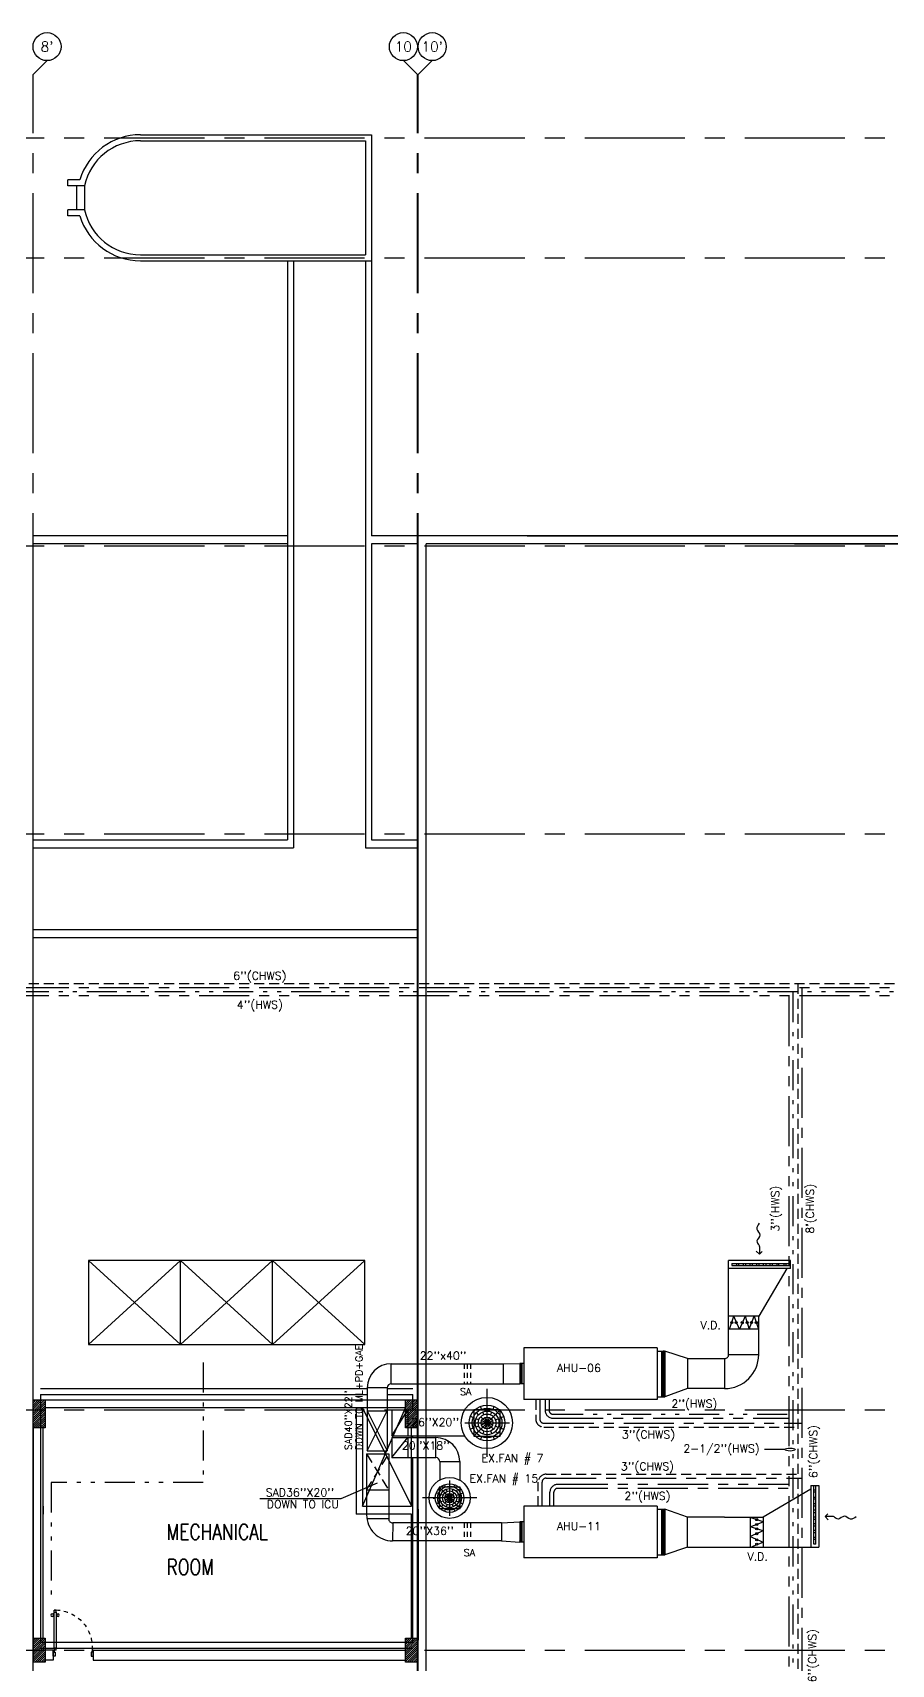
# Model space of a CAD drawing. Extents: x 88808.2 to 88901.9, y 39921.6 to 40000.1.
# Drawn here: x 88851.14 to 88872.59, y 39959.34 to 40000.13 of the extents above; entities that cross this region are included whole.
import ezdxf
from ezdxf.enums import TextEntityAlignment as Align

# ---------------------------------------------------------------- set-up
doc = ezdxf.new("R2010")
doc.units = 0
doc.header["$MEASUREMENT"] = 0
for name, pattern in [('2DASHES', [1.7, 0.75, -0.25, 0.1, -0.25, 0.1, -0.25]), ('CENTER', [2, 1.25, -0.25, 0.25, -0.25]), ('CENTERX2', [4, 2.5, -0.5, 0.5, -0.5]), ('HIDDEN', [0.375, 0.25, -0.125]), ('HIDDEN2', [0.1875, 0.125, -0.0625]), ('PHANTOM', [2.5, 1.25, -0.25, 0.25, -0.25, 0.25, -0.25])]:
    doc.linetypes.add(name, pattern=pattern)
for name, color, linetype in [('AX', 11, 'CONTINUOUS'), ('AX-CR', 7, 'CONTINUOUS'), ('AX-TXT', 6, 'CONTINUOUS'), ('AXES', 11, 'CENTERX2'), ('COL', 11, 'CONTINUOUS'), ('DOOR', 11, 'CONTINUOUS'), ('DOOR-NO', 5, 'CONTINUOUS'), ('DUCT', 6, 'CONTINUOUS'), ('EJ', 11, 'CONTINUOUS'), ('EXDUCT', 6, 'CONTINUOUS'), ('HAT', 11, 'CONTINUOUS'), ('IND-ES-L', 11, '2DASHES'), ('PSUPPLY', 6, 'HIDDEN'), ('RM-NAME', 2, 'CONTINUOUS'), ('ROOF', 11, 'CONTINUOUS'), ('ROOF1', 4, 'CONTINUOUS'), ('SAD', 6, 'CONTINUOUS'), ('SCD', 2, 'CONTINUOUS'), ('TEXT-AC', 2, 'CONTINUOUS'), ('TXT', 6, 'CONTINUOUS'), ('WALL', 11, 'CONTINUOUS'), ('WIN', 11, 'CONTINUOUS')]:
    doc.layers.add(name, color=color, linetype=linetype)
doc.styles.add('ROMANS', font='ROMANS.shx')
doc.styles.add('STYLE1', font='romanc.shx', dxfattribs={"height": 200})

# ---------------------------------------------------------------- blocks, each defined once
blk = doc.blocks.new('AXU')
at = {"layer": 'AX-CR'}
blk.add_circle((0, 350), 350, dxfattribs=at)
at = {"layer": 'AX-TXT', "style": 'ROMANS'}
blk.add_attdef('AX', text='', height=250, dxfattribs=at).set_placement((0, 350), align=Align.MIDDLE)
blk = doc.blocks.new('C11')
at = {"layer": 'HAT'}
h = blk.add_hatch(dxfattribs=at)
h.set_pattern_fill('ANSI31', color=256, scale=300, style=0)
h.set_pattern_definition([(45, (-248556.182, -75061.005), (-26.5165043, 26.5165043), [])])
h.paths.add_polyline_path([(300, 700), (0, 700), (0, 350), (300, 350)])
h.paths.add_polyline_path([(300, 350), (0, 350), (0, 0), (300, 0)])
at = {"layer": 'COL'}
blk.add_lwpolyline([(300, 700), (300, 0), (0, 0), (0, 700)], close=True, dxfattribs=at)
blk = doc.blocks.new('STL-DR')
at = {"layer": 'DOOR', "color": 0, "linetype": 'ByBlock'}
blk.add_line((0, -150), (0, 0), dxfattribs=at)
at = {"layer": 'DOOR', "linetype": 'ByBlock'}
for p, q in [((50, 0), (0, 0)), ((50, -100), (50, 0)), ((0, -150), (25, -150)), ((25, -150), (25, -100)), ((25, -100), (50, -100)), ((25, -200), (25, -150)), ((75, -150), (25, -150)), ((25, -200), (25, -1100)), ((75, -200), (25, -200)), ((75, -150), (75, -200)), ((75, -1100), (75, -200)), ((950, 0), (1000, 0)), ((950, -100), (950, 0)), ((975, -100), (950, -100)), ((975, -150), (975, -100)), ((1000, -150), (975, -150)), ((1000, 0), (1000, -150)), ((9, -1055), (9, -990)), ((18, -990), (9, -990)), ((18, -1055), (9, -1055)), ((25, -978), (18, -978)), ((18, -978), (18, -1068)), ((18, -1055), (18, -990)), ((25, -1068), (18, -1068)), ((25, -1100), (25, -1150)), ((25, -1100), (75, -1100)), ((75, -1150), (25, -1150)), ((25, -1150), (75, -1150)), ((75, -978), (82, -978)), ((75, -1068), (82, -1068)), ((75, -1100), (75, -1150)), ((82, -978), (82, -1068)), ((82, -1055), (82, -990)), ((82, -990), (91, -990)), ((82, -1055), (91, -1055)), ((91, -1055), (91, -990))]:
    blk.add_line(p, q, dxfattribs=at)
for centre in [(-24, -1023), (124, -1023)]:
    blk.add_circle(centre, 32.4, dxfattribs=at)
at = {"layer": 'DOOR', "linetype": 'HIDDEN', "ltscale": 0.5}
blk.add_arc((50, -223), 928, 271.544, 4.4816, dxfattribs=at)
at = {"layer": 'WALL'}
for p, q in [((0, 0), (0, -150)), ((0, 0), (0, -150)), ((1000, 0), (1000, -150))]:
    blk.add_line(p, q, dxfattribs=at)

msp = doc.modelspace()

# ---------------------------------------------------------------- hatches: boundary and pattern name
at = {"layer": 'DOOR-NO'}
h = msp.add_hatch(dxfattribs=at)
h.set_pattern_fill('ANSI37', color=11, scale=100, angle=180, style=0)
h.set_pattern_definition([(225, (88857.813235, 40126.026949), (0.0088388347, -0.0088388348), []), (315, (88857.813235, 40126.026949), (0.0088388347, 0.0088388348), [])])
h.paths.add_polyline_path([(88863.358, 39966.86), (88863.308, 39966.86), (88863.308, 39966.354), (88863.358, 39966.354)])
h = msp.add_hatch(dxfattribs=at)
h.set_pattern_fill('ANSI37', color=11, scale=100, angle=180, style=0)
h.set_pattern_definition([(225, (88857.813235, 40122.072873), (0.0088388347, -0.0088388348), []), (315, (88857.813235, 40122.072873), (0.0088388347, 0.0088388348), [])])
h.paths.add_polyline_path([(88863.358, 39962.906), (88863.308, 39962.906), (88863.308, 39962.4), (88863.358, 39962.4)])
at = {"layer": 'HAT'}
h = msp.add_hatch(dxfattribs=at)
h.set_pattern_fill('ANSI31', color=256, scale=0.3, style=0)
h.set_pattern_definition([(45, (88611.894076, 39890.188557), (-0.0265165043, 0.0265165043), [])])
h.paths.add_polyline_path([(88860.75, 39965.95), (88860.45, 39965.95), (88860.45, 39965.6), (88860.75, 39965.6)])
h.paths.add_polyline_path([(88860.75, 39965.6), (88860.45, 39965.6), (88860.45, 39965.25), (88860.75, 39965.25)])
h = msp.add_hatch(dxfattribs=at)
h.set_pattern_fill('ANSI31', color=256, scale=0.3, style=0)
h.set_pattern_definition([(45, (88602.274076, 39904.688557), (-0.0265165043, 0.0265165043), [])])
h.paths.add_polyline_path([(88851.45, 39960), (88851.15, 39960), (88851.15, 39959.7), (88851.45, 39959.7)])
h.paths.add_polyline_path([(88851.45, 39959.7), (88851.15, 39959.7), (88851.15, 39959.4), (88851.45, 39959.4)])
h = msp.add_hatch(dxfattribs=at)
h.set_pattern_fill('ANSI31', color=256, scale=0.3, style=0)
h.set_pattern_definition([(45, (88611.574076, 39904.688557), (-0.0265165043, 0.0265165043), [])])
h.paths.add_polyline_path([(88860.75, 39960), (88860.45, 39960), (88860.45, 39959.7), (88860.75, 39959.7)])
h.paths.add_polyline_path([(88860.75, 39959.7), (88860.45, 39959.7), (88860.45, 39959.4), (88860.75, 39959.4)])

# ---------------------------------------------------------------- linework, layer by layer
at = {"layer": 'AX', "color": 10, "linetype": 'HIDDEN'}
msp.add_line((88894.046, 39976.354), (88849.621, 39976.354), dxfattribs=at)
at = {"layer": 'AX', "color": 5, "linetype": 'CENTER'}
msp.add_line((88894.046, 39976.254), (88849.621, 39976.254), dxfattribs=at)
at = {"layer": 'AX', "color": 6, "linetype": '2DASHES'}
msp.add_line((88894.046, 39976.149), (88849.899, 39976.149), dxfattribs=at)
at = {"layer": 'AX', "color": 2, "linetype": 'PHANTOM'}
msp.add_line((88894.046, 39976.049), (88849.899, 39976.049), dxfattribs=at)
at = {"layer": 'AXES'}
for p, q in [((88851.15, 39999.078), (88851.5, 39999.428)), ((88851.15, 39921.615), (88851.15, 39999.078)), ((88860.75, 39999.078), (88860.4, 39999.428)), ((88860.75, 39921.615), (88860.75, 39999.078)), ((88860.77, 39999.078), (88861.12, 39999.428)), ((88860.77, 39921.615), (88860.77, 39999.078)), ((88808.93, 39997.5), (88876.97, 39997.5)), ((88808.93, 39994.5), (88876.97, 39994.5)), ((88808.93, 39987.3), (88876.97, 39987.3)), ((88808.93, 39980.1), (88876.97, 39980.1)), ((88808.93, 39965.7), (88876.97, 39965.7)), ((88808.93, 39959.7), (88876.97, 39959.7))]:
    msp.add_line(p, q, dxfattribs=at)
at = {"layer": 'COL'}
for p, q in [((88851.45, 39965.95), (88860.75, 39965.95)), ((88860.45, 39965.75), (88851.45, 39965.75)), ((88859.375, 39963.3), (88860.6, 39963.3)), ((88860.6, 39963.1), (88859.225, 39963.1))]:
    msp.add_line(p, q, dxfattribs=at)
for points in [[(88860.75, 39965.95), (88860.75, 39965.25), (88860.45, 39965.25), (88860.45, 39965.95)], [(88851.45, 39960), (88851.45, 39959.4), (88851.15, 39959.4), (88851.15, 39960)], [(88860.75, 39960), (88860.75, 39959.4), (88860.45, 39959.4), (88860.45, 39960)]]:
    msp.add_lwpolyline(points, close=True, dxfattribs=at)
at = {"layer": 'DOOR-NO', "color": 10, "linetype": 'HIDDEN'}
for p, q in [((88870.25, 39976.354), (88870.25, 39957.972)), ((88863.708, 39965.95), (88863.708, 39965.471)), ((88863.908, 39965.271), (88870.25, 39965.271)), ((88863.966, 39964.096), (88870.25, 39964.096)), ((88863.766, 39963.298), (88863.766, 39963.896))]:
    msp.add_line(p, q, dxfattribs=at)
at = {"layer": 'DOOR-NO', "color": 5, "linetype": 'CENTER'}
for p, q in [((88870.35, 39976.254), (88870.35, 39957.972)), ((88863.808, 39965.95), (88863.808, 39965.471)), ((88863.908, 39965.371), (88870.35, 39965.371)), ((88863.966, 39963.996), (88870.35, 39963.996)), ((88863.866, 39963.298), (88863.866, 39963.896))]:
    msp.add_line(p, q, dxfattribs=at)
at = {"layer": 'DOOR-NO', "color": 2, "linetype": 'PHANTOM'}
for p, q in [((88870.026, 39976.042), (88870.026, 39957.951)), ((88863.94, 39965.95), (88863.94, 39965.693)), ((88864.14, 39965.493), (88870.026, 39965.493)), ((88864.059, 39963.298), (88864.059, 39963.642)), ((88864.259, 39963.842), (88870.026, 39963.842))]:
    msp.add_line(p, q, dxfattribs=at)
at = {"layer": 'DOOR-NO', "color": 6, "linetype": '2DASHES'}
for p, q in [((88870.126, 39976.142), (88870.126, 39957.972)), ((88864.04, 39965.95), (88864.04, 39965.693)), ((88864.14, 39965.593), (88870.126, 39965.593))]:
    msp.add_line(p, q, dxfattribs=at)
at = {"layer": 'DOOR-NO', "color": 6}
for p, q in [((88866.738, 39967.252), (88863.408, 39967.252)), ((88863.408, 39967.252), (88863.408, 39965.962)), ((88866.738, 39967.252), (88866.738, 39965.962)), ((88866.738, 39965.962), (88863.408, 39965.962)), ((88866.738, 39963.298), (88863.408, 39963.298)), ((88863.408, 39963.298), (88863.408, 39962.008)), ((88866.738, 39963.298), (88866.738, 39962.008)), ((88866.738, 39962.008), (88863.408, 39962.008))]:
    msp.add_line(p, q, dxfattribs=at)
at = {"layer": 'DOOR-NO', "color": 3}
for p, q in [((88863.408, 39966.86), (88863.308, 39966.86)), ((88863.308, 39966.86), (88863.308, 39966.354)), ((88863.358, 39966.86), (88863.358, 39966.354)), ((88866.738, 39967.174), (88866.927, 39967.174)), ((88866.851, 39967.174), (88866.851, 39966.032)), ((88866.882, 39967.174), (88866.882, 39966.032)), ((88866.9, 39967.183), (88866.9, 39966.041)), ((88866.927, 39967.174), (88866.927, 39966.032)), ((88863.408, 39966.354), (88863.308, 39966.354)), ((88866.738, 39966.032), (88866.927, 39966.032)), ((88866.738, 39963.22), (88866.927, 39963.22)), ((88866.851, 39963.22), (88866.851, 39962.077)), ((88866.882, 39963.22), (88866.882, 39962.077)), ((88866.9, 39963.229), (88866.9, 39962.086)), ((88866.927, 39963.22), (88866.927, 39962.077)), ((88863.308, 39962.906), (88863.308, 39962.4)), ((88863.408, 39962.906), (88863.308, 39962.906)), ((88863.358, 39962.906), (88863.358, 39962.4)), ((88863.408, 39962.4), (88863.308, 39962.4)), ((88866.738, 39962.077), (88866.927, 39962.077))]:
    msp.add_line(p, q, dxfattribs=at)
at = {"layer": 'DOOR-NO', "color": 4}
for p, q in [((88869.925, 39964.712), (88869.419, 39964.712)), ((88859.745, 39963.873), (88858.834, 39963.477)), ((88858.834, 39963.477), (88856.811, 39963.477))]:
    msp.add_line(p, q, dxfattribs=at)
at = {"layer": 'DOOR-NO', "color": 6, "linetype": 'CENTER'}
for p, q in [((88864.159, 39963.298), (88864.159, 39963.642)), ((88864.259, 39963.742), (88870.126, 39963.742))]:
    msp.add_line(p, q, dxfattribs=at)
at = {"layer": 'DOOR-NO', "color": 2, "linetype": 'PHANTOM'}
for centre, start_param, end_param in [((88864.14, 39965.693), 0.785398, 2.356194), ((88864.259, 39963.642), -0.785398, 0.785398)]:
    msp.add_ellipse(centre, major_axis=(-0.141, 0.141), ratio=1, start_param=start_param, end_param=end_param, dxfattribs=at)
at = {"layer": 'DOOR-NO', "color": 6, "linetype": '2DASHES'}
msp.add_ellipse((88864.14, 39965.693), major_axis=(-0.0707, 0.0707), ratio=1, start_param=0.785398, end_param=2.356194, dxfattribs=at)
at = {"layer": 'DOOR-NO', "color": 10, "linetype": 'HIDDEN'}
for centre, start_param, end_param in [((88863.908, 39965.471), 2.356194, 3.926991), ((88863.966, 39963.896), 0.785398, 2.356194)]:
    msp.add_ellipse(centre, major_axis=(0.141, 0.141), ratio=1, start_param=start_param, end_param=end_param, dxfattribs=at)
at = {"layer": 'DOOR-NO', "color": 5, "linetype": 'CENTER'}
for centre, start_param, end_param in [((88863.908, 39965.471), 2.356194, 3.926991), ((88863.966, 39963.896), 0.785398, 2.356194)]:
    msp.add_ellipse(centre, major_axis=(0.0707, 0.0707), ratio=1, start_param=start_param, end_param=end_param, dxfattribs=at)
at = {"layer": 'DOOR-NO', "color": 4}
msp.add_ellipse((88870.058, 39964.712), major_axis=(0.128, 0), ratio=0.296296, start_param=3.141593, end_param=9.424778, dxfattribs=at)
at = {"layer": 'DOOR-NO', "color": 6, "linetype": 'CENTER'}
msp.add_ellipse((88864.259, 39963.642), major_axis=(-0.0707, 0.0707), ratio=1, start_param=-0.785398, end_param=0.785398, dxfattribs=at)
at = {"layer": 'DUCT'}
for p, q in [((88869.296, 39969.787), (88869.296, 39969.595)), ((88870.066, 39969.433), (88868.525, 39969.433)), ((88868.525, 39968.045), (88868.525, 39969.433)), ((88869.296, 39969.595), (88869.214, 39969.671)), ((88869.296, 39969.595), (88869.366, 39969.664)), ((88870.066, 39969.233), (88870.066, 39969.433)), ((88870.066, 39969.233), (88868.525, 39969.233)), ((88868.525, 39967.084), (88868.525, 39968.947)), ((88868.64, 39969.233), (88868.602, 39969.233)), ((88868.74, 39969.233), (88868.64, 39969.233)), ((88869.976, 39969.233), (88869.275, 39968.045)), ((88869.275, 39967.084), (88869.275, 39968.045)), ((88860.098, 39966.857), (88862.897, 39966.857)), ((88860.098, 39966.357), (88860.098, 39966.857)), ((88862.897, 39966.857), (88863.308, 39966.86)), ((88862.897, 39966.357), (88862.897, 39966.857)), ((88867.495, 39966.984), (88866.927, 39967.174)), ((88867.495, 39966.984), (88868.425, 39966.984)), ((88867.495, 39966.984), (88867.495, 39966.234)), ((88868.425, 39966.984), (88868.425, 39966.234)), ((88868.525, 39967.084), (88869.275, 39967.084)), ((88859.998, 39966.257), (88859.498, 39966.257)), ((88860.098, 39966.357), (88862.897, 39966.357)), ((88862.897, 39966.357), (88863.308, 39966.354)), ((88867.495, 39966.234), (88866.927, 39966.032)), ((88868.425, 39966.234), (88867.495, 39966.234)), ((88860.111, 39964.511), (88860.511, 39965.011)), ((88860.111, 39965.011), (88861.21, 39965.011)), ((88860.111, 39965.011), (88860.111, 39964.511)), ((88860.511, 39965.011), (88860.511, 39964.511)), ((88861.21, 39964.511), (88861.21, 39965.011)), ((88860.111, 39964.511), (88861.21, 39964.511)), ((88861.31, 39964.411), (88861.81, 39964.411)), ((88861.31, 39964.411), (88861.31, 39963.952)), ((88861.81, 39964.411), (88861.81, 39963.947)), ((88870.574, 39963.718), (88869.386, 39963.018)), ((88870.574, 39963.809), (88870.574, 39962.268)), ((88870.574, 39963.809), (88870.774, 39963.809)), ((88870.774, 39963.809), (88870.774, 39962.268)), ((88867.495, 39963.018), (88866.927, 39963.22)), ((88860.033, 39962.978), (88859.49, 39962.978)), ((88860.133, 39962.878), (88860.132, 39962.428)), ((88862.854, 39962.878), (88860.133, 39962.878)), ((88862.854, 39962.878), (88863.308, 39962.906)), ((88862.854, 39962.878), (88862.854, 39962.428)), ((88868.425, 39963.018), (88867.495, 39963.018)), ((88867.495, 39962.268), (88867.495, 39963.018)), ((88868.425, 39963.018), (88869.386, 39963.018)), ((88870.936, 39963.038), (88871.006, 39963.108)), ((88871.129, 39963.038), (88870.936, 39963.038)), ((88870.936, 39963.038), (88871.012, 39962.956)), ((88862.854, 39962.428), (88860.132, 39962.428)), ((88862.854, 39962.428), (88863.308, 39962.4)), ((88870.574, 39962.482), (88870.574, 39962.383)), ((88870.574, 39962.383), (88870.574, 39962.344)), ((88867.495, 39962.268), (88866.927, 39962.077)), ((88867.495, 39962.268), (88868.425, 39962.268)), ((88868.425, 39962.268), (88870.289, 39962.268)), ((88869.386, 39962.268), (88870.774, 39962.268))]:
    msp.add_line(p, q, dxfattribs=at)
at = {"layer": 'DUCT', "color": 3, "linetype": 'HIDDEN', "ltscale": 450}
for p, q in [((88868.602, 39969.358), (88870.066, 39969.358)), ((88868.602, 39969.308), (88870.066, 39969.308)), ((88870.649, 39962.344), (88870.649, 39963.809)), ((88870.699, 39962.344), (88870.699, 39963.809))]:
    msp.add_line(p, q, dxfattribs=at)
at = {"layer": 'DUCT', "color": 3}
for p, q in [((88868.602, 39969.358), (88868.602, 39969.308)), ((88868.717, 39969.358), (88868.717, 39969.308)), ((88868.774, 39969.358), (88868.774, 39969.308)), ((88868.884, 39969.358), (88868.884, 39969.308)), ((88868.942, 39969.358), (88868.942, 39969.308)), ((88869.054, 39969.358), (88869.054, 39969.308)), ((88869.11, 39969.358), (88869.11, 39969.308)), ((88869.22, 39969.358), (88869.22, 39969.308)), ((88869.279, 39969.358), (88869.279, 39969.308)), ((88869.39, 39969.358), (88869.39, 39969.308)), ((88869.451, 39969.358), (88869.451, 39969.308)), ((88869.561, 39969.308), (88869.561, 39969.358)), ((88869.614, 39969.358), (88869.614, 39969.308)), ((88869.729, 39969.358), (88869.729, 39969.308)), ((88869.782, 39969.308), (88869.782, 39969.358)), ((88869.9, 39969.358), (88869.9, 39969.308)), ((88869.955, 39969.358), (88869.955, 39969.308)), ((88869.275, 39968.045), (88868.525, 39968.045)), ((88868.542, 39967.722), (88868.656, 39968.048)), ((88868.795, 39967.722), (88868.656, 39968.048)), ((88869.275, 39968.045), (88868.673, 39968.045)), ((88868.938, 39968.045), (88868.795, 39967.722)), ((88868.938, 39968.045), (88869.034, 39967.722)), ((88869.034, 39967.722), (88869.161, 39968.045)), ((88869.161, 39968.045), (88869.271, 39967.722)), ((88869.275, 39967.722), (88868.525, 39967.722)), ((88870.699, 39963.698), (88870.649, 39963.698)), ((88870.699, 39963.642), (88870.649, 39963.642)), ((88870.649, 39963.524), (88870.699, 39963.524)), ((88870.699, 39963.471), (88870.649, 39963.471)), ((88870.699, 39963.356), (88870.649, 39963.356)), ((88870.649, 39963.303), (88870.699, 39963.303)), ((88870.699, 39963.193), (88870.649, 39963.193)), ((88869.063, 39963.018), (88869.063, 39962.268)), ((88869.386, 39962.904), (88869.063, 39963.013)), ((88869.063, 39962.776), (88869.386, 39962.904)), ((88869.386, 39962.68), (88869.063, 39962.776)), ((88869.386, 39963.018), (88869.386, 39962.415)), ((88869.386, 39963.018), (88869.386, 39962.268)), ((88870.699, 39963.132), (88870.649, 39963.132)), ((88870.699, 39963.021), (88870.649, 39963.021)), ((88870.699, 39962.962), (88870.649, 39962.962)), ((88870.699, 39962.852), (88870.649, 39962.852)), ((88870.699, 39962.796), (88870.649, 39962.796)), ((88869.386, 39962.68), (88869.063, 39962.537)), ((88869.063, 39962.537), (88869.389, 39962.398)), ((88869.109, 39962.284), (88869.389, 39962.398)), ((88870.699, 39962.685), (88870.649, 39962.685)), ((88870.699, 39962.626), (88870.649, 39962.626)), ((88870.699, 39962.516), (88870.649, 39962.516)), ((88870.699, 39962.459), (88870.649, 39962.459)), ((88870.699, 39962.344), (88870.649, 39962.344))]:
    msp.add_line(p, q, dxfattribs=at)
at = {"layer": 'DUCT', "color": 11}
for p, q in [((88862.486, 39966.228), (88862.486, 39964.527)), ((88862.816, 39965.706), (88862.156, 39965.706)), ((88862.156, 39965.706), (88862.156, 39965.046)), ((88862.816, 39965.706), (88862.156, 39965.046)), ((88862.278, 39965.583), (88862.224, 39965.635)), ((88862.355, 39965.722), (88862.327, 39965.792)), ((88862.41, 39965.582), (88862.383, 39965.652)), ((88862.491, 39965.748), (88862.491, 39965.673)), ((88862.58, 39965.579), (88862.61, 39965.648)), ((88862.64, 39965.717), (88862.67, 39965.786)), ((88862.703, 39965.583), (88862.757, 39965.635)), ((88862.816, 39965.046), (88862.816, 39965.706)), ((88861.939, 39965.376), (88863.048, 39965.376)), ((88862.144, 39965.509), (88862.074, 39965.536)), ((88862.144, 39965.246), (88862.074, 39965.219)), ((88862.284, 39965.456), (88862.214, 39965.483)), ((88862.284, 39965.299), (88862.214, 39965.272)), ((88862.491, 39965.378), (88862.332, 39965.531)), ((88862.491, 39965.378), (88862.332, 39965.224)), ((88862.491, 39965.378), (88862.355, 39965.429)), ((88862.491, 39965.378), (88862.355, 39965.326)), ((88862.491, 39965.378), (88862.438, 39965.513)), ((88862.491, 39965.378), (88862.438, 39965.243)), ((88862.49, 39965.378), (88862.649, 39965.531)), ((88862.49, 39965.378), (88862.627, 39965.429)), ((88862.49, 39965.378), (88862.627, 39965.326)), ((88862.49, 39965.378), (88862.649, 39965.224)), ((88862.491, 39965.378), (88862.55, 39965.511)), ((88862.491, 39965.378), (88862.55, 39965.244)), ((88862.697, 39965.456), (88862.767, 39965.483)), ((88862.697, 39965.299), (88862.767, 39965.272)), ((88862.837, 39965.509), (88862.907, 39965.536)), ((88862.837, 39965.246), (88862.907, 39965.219)), ((88862.156, 39965.046), (88862.816, 39965.046)), ((88862.278, 39965.172), (88862.224, 39965.12)), ((88862.355, 39965.033), (88862.327, 39964.964)), ((88862.41, 39965.173), (88862.383, 39965.103)), ((88862.491, 39965.007), (88862.491, 39965.082)), ((88862.58, 39965.176), (88862.61, 39965.107)), ((88862.64, 39965.038), (88862.67, 39964.969)), ((88862.703, 39965.172), (88862.757, 39965.12)), ((88861.282, 39963.608), (88861.226, 39963.63)), ((88861.291, 39963.767), (88861.291, 39963.239)), ((88861.819, 39963.767), (88861.291, 39963.767)), ((88861.819, 39963.239), (88861.291, 39963.767)), ((88861.393, 39963.564), (88861.337, 39963.586)), ((88861.393, 39963.669), (88861.351, 39963.713)), ((88861.452, 39963.777), (88861.43, 39963.833)), ((88861.557, 39963.499), (88861.434, 39963.626)), ((88861.494, 39963.665), (88861.473, 39963.721)), ((88861.557, 39963.499), (88861.515, 39963.609)), ((88861.555, 39963.941), (88861.555, 39963.054)), ((88861.557, 39963.499), (88861.679, 39963.626)), ((88861.557, 39963.499), (88861.598, 39963.609)), ((88861.62, 39963.665), (88861.641, 39963.721)), ((88861.662, 39963.777), (88861.684, 39963.833)), ((88861.721, 39963.669), (88861.763, 39963.713)), ((88861.721, 39963.564), (88861.777, 39963.586)), ((88861.819, 39963.239), (88861.819, 39963.767)), ((88861.832, 39963.608), (88861.888, 39963.63)), ((88862.237, 39963.503), (88860.876, 39963.503)), ((88861.285, 39963.381), (88861.23, 39963.357)), ((88861.261, 39963.499), (88861.321, 39963.499)), ((88861.291, 39963.239), (88861.819, 39963.239)), ((88861.395, 39963.429), (88861.34, 39963.405)), ((88861.393, 39963.33), (88861.351, 39963.287)), ((88861.452, 39963.223), (88861.43, 39963.167)), ((88861.557, 39963.5), (88861.434, 39963.373)), ((88861.557, 39963.499), (88861.449, 39963.542)), ((88861.557, 39963.499), (88861.45, 39963.453)), ((88861.494, 39963.335), (88861.473, 39963.279)), ((88861.557, 39963.5), (88861.515, 39963.391)), ((88861.557, 39963.499), (88861.665, 39963.542)), ((88861.557, 39963.5), (88861.598, 39963.391)), ((88861.557, 39963.5), (88861.679, 39963.373)), ((88861.557, 39963.499), (88861.663, 39963.453)), ((88861.62, 39963.335), (88861.641, 39963.279)), ((88861.662, 39963.223), (88861.684, 39963.167)), ((88861.718, 39963.429), (88861.773, 39963.405)), ((88861.721, 39963.33), (88861.763, 39963.287)), ((88861.853, 39963.499), (88861.793, 39963.499)), ((88861.828, 39963.381), (88861.883, 39963.357))]:
    msp.add_line(p, q, dxfattribs=at)
at = {"layer": 'DUCT', "color": 1}
for p, q in [((88862.491, 39964.862), (88862.491, 39964.932)), ((88861.145, 39963.499), (88861.201, 39963.499))]:
    msp.add_line(p, q, dxfattribs=at)
at = {"layer": 'DUCT'}
for centre, major_axis, start_param, end_param in [((88869.251, 39969.787), (-0.0318, 0.0318), 3.926991, 4.628575), ((88860.098, 39966.257), (-0.424, 0.424), -0.785398, 0.785398), ((88868.425, 39967.084), (0.601, 0.601), 3.926991, 5.497787), ((88868.425, 39967.084), (-0.0707, 0.0707), 2.356194, 3.926991), ((88860.098, 39966.257), (-0.0707, 0.0707), -0.785398, 0.785398), ((88862.486, 39965.376), (0.452, 0.452), 5.497787, 11.780972), ((88861.21, 39964.411), (-0.424, 0.424), 3.926991, 5.497787), ((88861.21, 39964.411), (0.0707, 0.0707), 5.497787, 7.068583), ((88861.555, 39963.503), (-0.362, 0.362), 3.926991, 10.210176), ((88860.132, 39963.078), (0.46, 0.46), 2.356194, 3.926991), ((88860.133, 39962.978), (0.0707, 0.0707), 2.356194, 3.926991), ((88871.129, 39962.993), (0.0318, 0.0318), 0.083814, 0.785398)]:
    msp.add_ellipse(centre, major_axis=major_axis, ratio=1, start_param=start_param, end_param=end_param, dxfattribs=at)
at = {"layer": 'DUCT', "color": 3}
for centre in [(88868.603, 39967.883), (88868.71, 39967.883), (88868.866, 39967.883), (88868.986, 39967.883), (88869.098, 39967.883), (88869.216, 39967.883), (88869.225, 39962.959), (88869.225, 39962.84), (88869.225, 39962.728), (88869.225, 39962.345), (88869.225, 39962.608), (88869.225, 39962.452)]:
    msp.add_ellipse(centre, major_axis=(-0.0177, 0.0177), ratio=1, start_param=3.926991, end_param=10.210176, dxfattribs=at)
at = {"layer": 'DUCT', "color": 11}
for centre, major_axis, start_param, end_param in [((88862.491, 39965.376), (0.316, 0.316), 5.497787, 11.780972), ((88862.491, 39965.376), (-0.263, 0.263), 3.926991, 10.210176), ((88862.491, 39965.376), (0.21, 0.21), 5.497787, 11.780972), ((88862.491, 39965.376), (-0.157, 0.157), 3.926991, 10.210176), ((88862.491, 39965.376), (0.104, 0.104), 5.497787, 11.780972), ((88861.555, 39963.499), (0.253, 0.253), 5.497787, 11.780972), ((88861.555, 39963.499), (0.211, 0.211), 5.497787, 11.780972), ((88861.555, 39963.499), (0.168, 0.168), 5.497787, 11.780972), ((88861.555, 39963.499), (0.126, 0.126), 5.497787, 11.780972), ((88861.555, 39963.499), (0.0832, 0.0832), 5.497787, 11.780972)]:
    msp.add_ellipse(centre, major_axis=major_axis, ratio=1, start_param=start_param, end_param=end_param, dxfattribs=at)
at = {"layer": 'DUCT'}
for points in [[(88869.29, 39970.368), (88869.256, 39970.319), (88869.186, 39970.218), (88869.364, 39970.072), (88869.192, 39969.936), (88869.255, 39969.852), (88869.285, 39969.816)], [(88871.71, 39963.032), (88871.661, 39962.998), (88871.56, 39962.929), (88871.414, 39963.106), (88871.277, 39962.934), (88871.194, 39962.997), (88871.158, 39963.027)]]:
    msp.add_open_spline(points, degree=3, knots=[0, 0, 0, 0, 347.989009, 719.951291, 1079.148431, 1350.181819, 1350.181819, 1350.181819, 1350.181819], dxfattribs=at)
at = {"layer": 'EJ'}
for p, q in [((88851.15, 39928.23), (88851.15, 39987.55)), ((88860.75, 39928.23), (88860.75, 39987.55)), ((88860.77, 39928.23), (88860.77, 39987.55)), ((88860.77, 39929.234), (88860.77, 39987.55)), ((88860.75, 39977.5), (88860.75, 39979.75)), ((88860.77, 39977.5), (88860.77, 39979.75)), ((88860.75, 39965.95), (88860.75, 39977.5)), ((88860.77, 39965.95), (88860.77, 39977.5))]:
    msp.add_line(p, q, dxfattribs=at)
at = {"layer": 'EJ', "color": 8}
for p, q in [((88860.75, 39963.3), (88860.75, 39965.95)), ((88860.77, 39960), (88860.77, 39965.25)), ((88860.77, 39963.225), (88860.77, 39959.95)), ((88860.75, 39960), (88860.75, 39963.1))]:
    msp.add_line(p, q, dxfattribs=at)
at = {"layer": 'EXDUCT', "linetype": 'ByBlock'}
for p, q in [((88860.114, 39965.708), (88860.114, 39965.058)), ((88860.114, 39965.058), (88860.514, 39965.708)), ((88860.114, 39965.708), (88861.94, 39965.708)), ((88860.514, 39965.708), (88860.514, 39965.058)), ((88860.114, 39965.058), (88861.931, 39965.058))]:
    msp.add_line(p, q, dxfattribs=at)
at = {"layer": 'IND-ES-L'}
msp.add_lwpolyline([(88855.396, 39966.884), (88855.396, 39963.884), (88851.605, 39963.884), (88851.605, 39960.884)], dxfattribs=at)
at = {"layer": 'PSUPPLY', "color": 2, "linetype": 'HIDDEN'}
for p, q in [((88859.482, 39964.601), (88860.033, 39963.701)), ((88859.482, 39963.701), (88860.033, 39964.601))]:
    msp.add_line(p, q, dxfattribs=at)
at = {"layer": 'PSUPPLY', "linetype": 'Continuous'}
for p, q in [((88859.482, 39964.601), (88859.482, 39963.078)), ((88860.033, 39964.601), (88860.033, 39962.978))]:
    msp.add_line(p, q, dxfattribs=at)
at = {"layer": 'ROOF'}
for p, q in [((88853.83, 39997.575), (88859.605, 39997.575)), ((88853.83, 39997.425), (88859.455, 39997.425)), ((88859.455, 39997.425), (88859.455, 39994.575)), ((88859.605, 39997.575), (88859.605, 39994.425)), ((88852.32, 39996.45), (88852.02, 39996.45)), ((88852.02, 39996.3), (88852.02, 39996.45)), ((88852.437, 39996.3), (88852.02, 39996.3)), ((88852.237, 39996.3), (88852.237, 39995.7)), ((88852.437, 39996.3), (88852.437, 39995.7)), ((88852.437, 39995.7), (88852.02, 39995.7)), ((88852.02, 39995.55), (88852.02, 39995.7)), ((88852.32, 39995.55), (88852.02, 39995.55)), ((88853.83, 39994.575), (88859.455, 39994.575)), ((88853.83, 39994.425), (88859.605, 39994.425)), ((88857.505, 39994.425), (88857.505, 39979.95)), ((88857.655, 39994.425), (88857.655, 39979.75)), ((88859.455, 39994.425), (88859.455, 39979.75)), ((88859.605, 39994.425), (88859.605, 39987.55)), ((88857.505, 39987.55), (88851.15, 39987.55)), ((88857.505, 39987.35), (88851.15, 39987.35)), ((88860.75, 39987.55), (88859.605, 39987.55)), ((88860.75, 39987.35), (88859.605, 39987.35)), ((88859.605, 39987.35), (88859.605, 39979.95)), ((88860.75, 39979.95), (88860.75, 39987.35)), ((88890.325, 39987.55), (88860.77, 39987.55)), ((88860.97, 39929.234), (88860.97, 39987.35)), ((88883.65, 39987.35), (88860.97, 39987.35)), ((88863.491, 39987.55), (88894.211, 39987.55)), ((88870.166, 39987.35), (88892.846, 39987.35)), ((88851.15, 39979.95), (88857.505, 39979.95)), ((88851.15, 39979.75), (88851.15, 39979.95)), ((88859.605, 39979.95), (88860.75, 39979.95)), ((88851.15, 39979.75), (88857.655, 39979.75)), ((88859.455, 39979.75), (88860.75, 39979.75)), ((88860.75, 39977.7), (88851.15, 39977.7)), ((88851.15, 39965.952), (88851.15, 39977.5)), ((88860.75, 39977.5), (88851.15, 39977.5))]:
    msp.add_line(p, q, dxfattribs=at)
at = {"layer": 'ROOF', "linetype": 'Continuous'}
for p, q in [((88859.375, 39963.3), (88860.45, 39965.75)), ((88859.375, 39965.75), (88860.6, 39963.3))]:
    msp.add_line(p, q, dxfattribs=at)
at = {"layer": 'ROOF'}
for radius, start, end in [(1.575, 90, 163.3984), (1.425, 90, 167.8468), (1.575, 196.6016, 270), (1.425, 192.1532, 270)]:
    msp.add_arc((88853.83, 39996), radius, start, end, dxfattribs=at)
at = {"layer": 'ROOF1'}
for p, q in [((88859.435, 39969.437), (88852.535, 39969.437)), ((88852.535, 39969.437), (88852.535, 39967.337)), ((88859.435, 39967.337), (88859.435, 39969.437)), ((88852.535, 39967.337), (88859.435, 39967.337))]:
    msp.add_line(p, q, dxfattribs=at)
at = {"layer": 'SAD', "color": 2, "linetype": 'HIDDEN2'}
for p, q in [((88861.918, 39966.857), (88861.918, 39966.357)), ((88861.996, 39966.857), (88861.996, 39966.357)), ((88862.079, 39966.857), (88862.079, 39966.357)), ((88861.918, 39962.878), (88861.918, 39962.428)), ((88861.996, 39962.878), (88861.996, 39962.428)), ((88862.079, 39962.878), (88862.079, 39962.428))]:
    msp.add_line(p, q, dxfattribs=at)
at = {"layer": 'SAD'}
for p, q in [((88859.498, 39966.257), (88859.498, 39964.678)), ((88859.998, 39966.257), (88859.998, 39964.678)), ((88859.498, 39965.678), (88859.998, 39965.678)), ((88859.498, 39964.678), (88859.998, 39964.678))]:
    msp.add_line(p, q, dxfattribs=at)
at = {"layer": 'SAD', "color": 2}
for p, q in [((88859.498, 39964.678), (88859.998, 39965.678)), ((88859.498, 39965.678), (88859.998, 39964.678))]:
    msp.add_line(p, q, dxfattribs=at)
at = {"layer": 'SAD', "linetype": 'ByBlock'}
for p, q in [((88859.482, 39964.601), (88860.033, 39964.601)), ((88859.482, 39963.701), (88860.033, 39963.701))]:
    msp.add_line(p, q, dxfattribs=at)
at = {"layer": 'WALL'}
for p, q in [((88851.335, 39966.237), (88859.498, 39966.237)), ((88851.335, 39966.087), (88859.498, 39966.087)), ((88851.335, 39966.087), (88851.335, 39959.887)), ((88859.998, 39966.237), (88860.635, 39966.237)), ((88859.998, 39966.087), (88860.635, 39966.087)), ((88860.635, 39965.708), (88860.635, 39966.087)), ((88859.225, 39965.75), (88859.225, 39963.1)), ((88859.375, 39965.75), (88859.375, 39963.3)), ((88851.15, 39965.35), (88851.15, 39959.45)), ((88851.4, 39960), (88851.4, 39965.25)), ((88860.6, 39963.3), (88860.6, 39965.25)), ((88860.635, 39965.011), (88860.635, 39965.058)), ((88860.635, 39959.887), (88860.635, 39964.511)), ((88851.4, 39963.3), (88851.4, 39963.1)), ((88860.6, 39960), (88860.6, 39963.1)), ((88860.635, 39959.887), (88851.335, 39959.887)), ((88860.635, 39959.737), (88851.335, 39959.737)), ((88851.65, 39959.7), (88851.45, 39959.7)), ((88851.65, 39959.7), (88851.65, 39959.45)), ((88852.65, 39959.7), (88860.45, 39959.7)), ((88852.65, 39959.7), (88852.65, 39959.45)), ((88851.65, 39959.45), (88851.45, 39959.45)), ((88852.65, 39959.45), (88860.45, 39959.45))]:
    msp.add_line(p, q, dxfattribs=at)
at = {"layer": 'WIN'}
for p, q in [((88852.535, 39969.437), (88854.835, 39967.337)), ((88854.835, 39969.437), (88852.535, 39967.337)), ((88854.835, 39967.337), (88857.135, 39969.437)), ((88857.135, 39967.337), (88854.835, 39969.437)), ((88854.835, 39967.337), (88854.835, 39969.437)), ((88857.135, 39969.437), (88859.435, 39967.337)), ((88859.435, 39969.437), (88857.135, 39967.337)), ((88857.135, 39967.337), (88857.135, 39969.437))]:
    msp.add_line(p, q, dxfattribs=at)

# ---------------------------------------------------------------- block references
at = {"layer": 'AX', "xscale": 0.001, "yscale": 0.001, "zscale": 0.001}
for p, values in [((88851.5, 39999.428), {'AX': "8'"}), ((88860.4, 39999.428), {'AX': '10'}), ((88861.12, 39999.428), {'AX': "10'"})]:
    msp.add_blockref('AXU', p, dxfattribs=at).add_auto_attribs(values)
at = {"layer": 'COL', "xscale": 0.001, "yscale": 0.001, "zscale": 0.001}
msp.add_blockref('C11', (88851.15, 39965.25), dxfattribs=at)
at = {"layer": 'DOOR', "color": 1, "xscale": -0.001, "yscale": 0.001, "zscale": 0.001, "rotation": 180}
msp.add_blockref('STL-DR', (88851.65, 39959.55), dxfattribs=at)

# ---------------------------------------------------------------- texts
at = {"layer": 'RM-NAME', "style": 'ROMANS', "width": 1}
for s, p in [("6''(CHWS)", (88856.814, 39976.539)), ("4''(HWS)", (88856.814, 39975.817)), ("22''x40''", (88861.394, 39967.058)), ('AHU-06', (88864.784, 39966.75)), ("2''(HWS)", (88867.667, 39965.844)), ("26''X20''", (88861.195, 39965.396)), ("3''(CHWS)", (88866.522, 39965.073)), ("20''X18''", (88860.964, 39964.81)), ("2-1/2''(HWS)", (88868.346, 39964.722)), ('EX.FAN # 7', (88863.126, 39964.481)), ("3''(CHWS)", (88866.496, 39964.277)), ('EX.FAN # 15', (88862.911, 39963.974)), ("SAD36''X20''", (88857.816, 39963.638)), ("2''(HWS)", (88866.496, 39963.537)), ('DOWN TO ICU', (88857.889, 39963.345)), ("20''X36''", (88861.058, 39962.678)), ('AHU-11', (88864.784, 39962.796))]:
    msp.add_text(s, height=0.2, dxfattribs=at).set_placement(p, align=Align.MIDDLE)
for s, p in [("8'(CHWS)", (88870.57, 39970.731)), ("3''(HWS)", (88869.703, 39970.731)), ("6''(CHWS)", (88870.652, 39964.661)), ("6''(CHWS)", (88870.626, 39959.559))]:
    msp.add_text(s, height=0.2, rotation=90, dxfattribs=at).set_placement(p, align=Align.MIDDLE)
at = {"layer": 'SAD', "color": 2, "style": 'STYLE1', "width": 1}
for p in [(88867.823, 39967.72), (88868.996, 39961.94)]:
    msp.add_text('V.D.', height=0.2, dxfattribs=at).set_placement(p)
at = {"layer": 'SCD', "color": 2, "style": 'ROMANS', "width": 1}
for s, p in [('DOWN TO ML+PD+GAE', (88859.376, 39964.696)), ("SAD40''X22''", (88859.114, 39964.696))]:
    msp.add_text(s, height=0.175, rotation=90, dxfattribs=at).set_placement(p)
at = {"layer": 'TEXT-AC', "color": 2, "style": 'ROMANS', "width": 1}
for p in [(88861.813, 39966.072), (88861.905, 39962.045)]:
    msp.add_text('SA', height=0.175, dxfattribs=at).set_placement(p)
at = {"layer": 'TXT', "color": 9, "style": 'ROMANS', "width": 0.8}
for s, p in [('MECHANICAL', (88854.485, 39962.458)), ('ROOM', (88854.485, 39961.581))]:
    msp.add_text(s, height=0.3885, dxfattribs=at).set_placement(p)

doc.saveas('drawing.dxf')
